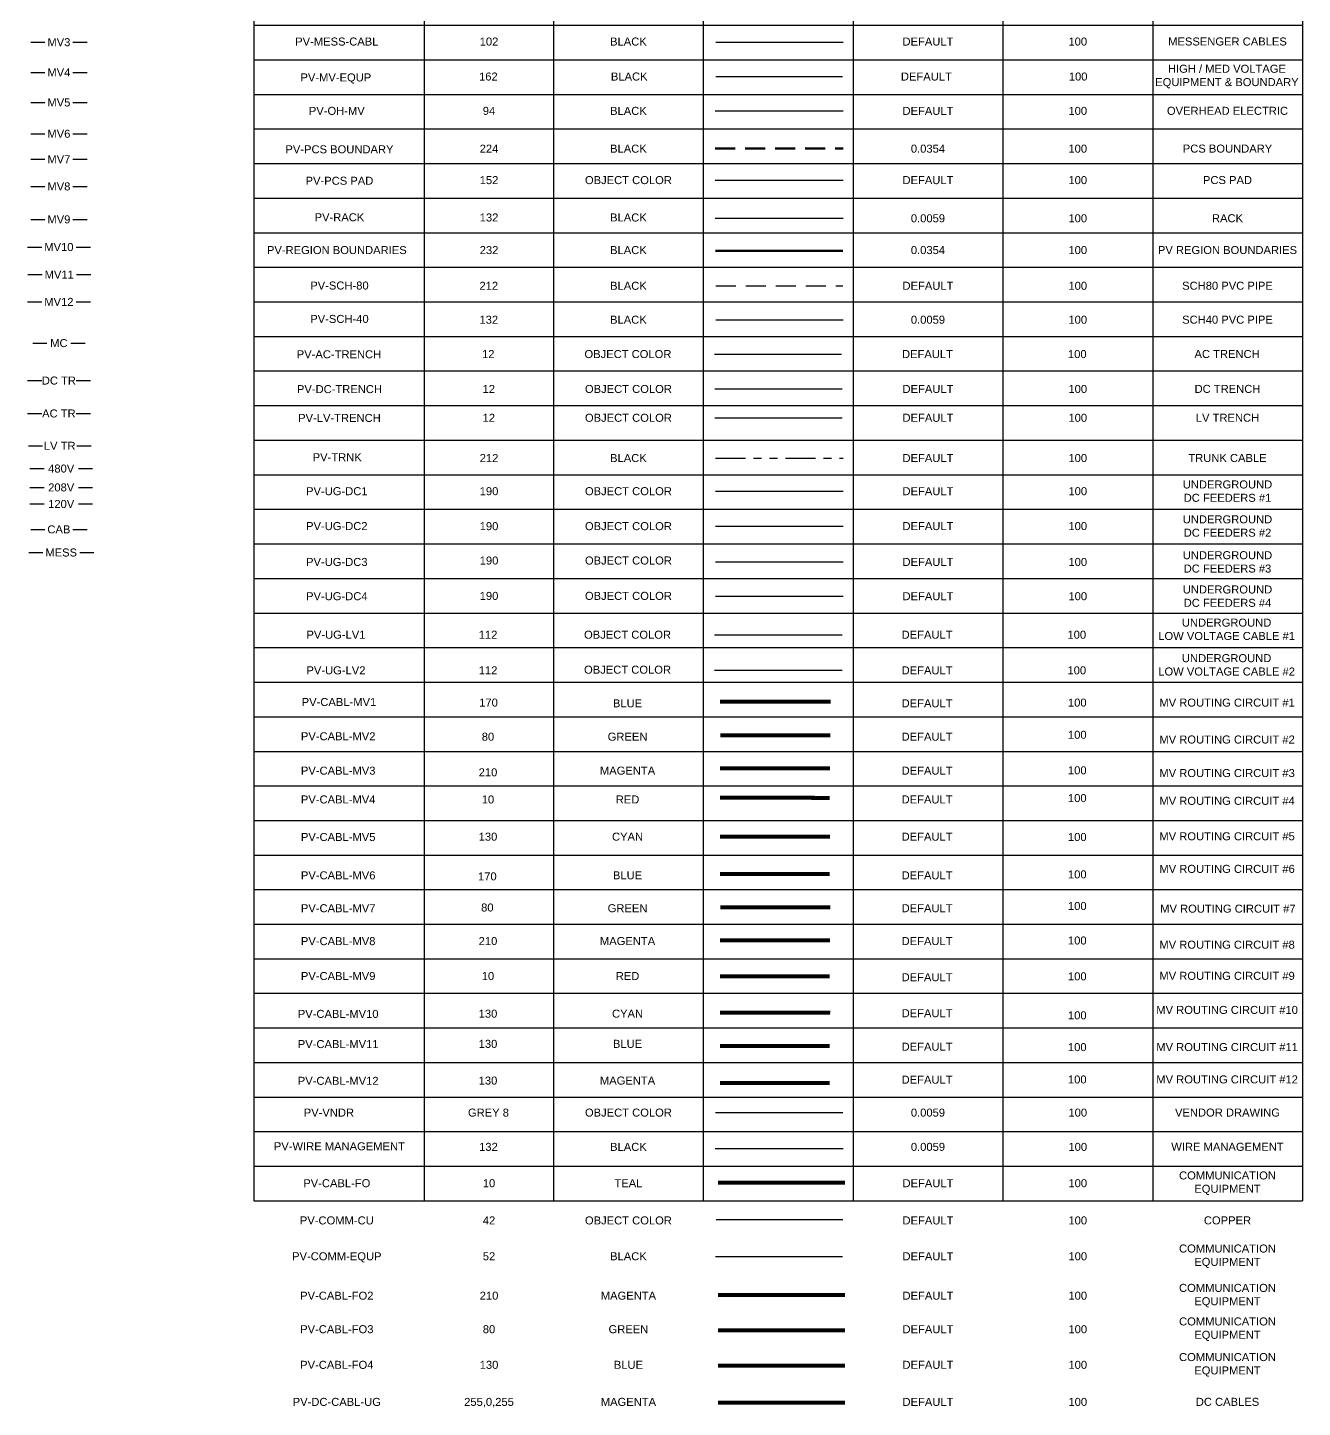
# Model space of a CAD drawing. Header units: inches. Extents: x -20.8 to 3.1, y -34.6 to 0.1.
# Drawn here: x -20.72 to -4.79, y -34.59 to -17.35 of the extents above; entities that cross this region are included whole.
import ezdxf
from ezdxf.enums import TextEntityAlignment as Align
from ezdxf.lldxf.tags import DXFTag

# ---------------------------------------------------------------- set-up
doc = ezdxf.new("R2010")
doc.units = ezdxf.units.IN
doc.header["$MEASUREMENT"] = 0
for name, pattern in [('DASHED2', [0.375, 0.25, -0.125]), ('HIDDEN', [0.375, 0.25, -0.125]), ('PHANTOM2', [1.25, 0.625, -0.125, 0.125, -0.125, 0.125, -0.125]), ('PHANTOM4', [0.6875, 0.3125, 0.0625, -0.0625, 0.0625, -0.0625, 0.0625, -0.0625])]:
    doc.linetypes.add(name, pattern=pattern)
for name, color, linetype in [('PV-AC-TRENCH', 12, 'ACTR'), ('PV-CABL-FO', 130, 'FIBER'), ('PV-CABL-FO2', 210, 'FO ROUTING #2'), ('PV-CABL-FO3', 80, 'FO ROUTING #3'), ('PV-CABL-FO4', 170, 'FO ROUTING #4'), ('PV-CABL-MV1', 170, 'MV ROUTING #1'), ('PV-CABL-MV10', 130, 'MV ROUTING #10'), ('PV-CABL-MV11', 170, 'MV ROUTING #11'), ('PV-CABL-MV12', 210, 'MV ROUTING #12'), ('PV-CABL-MV2', 80, 'MV ROUTING #2'), ('PV-CABL-MV3', 210, 'MV ROUTING #3'), ('PV-CABL-MV4', 10, 'MV ROUTING #4'), ('PV-CABL-MV5', 130, 'MV ROUTING #5'), ('PV-CABL-MV6', 170, 'MV ROUTING #6'), ('PV-CABL-MV7', 80, 'MV ROUTING #7'), ('PV-CABL-MV8', 210, 'MV ROUTING #8'), ('PV-CABL-MV9', 10, 'MV ROUTING #9'), ('PV-COMM-CU', 42, 'DASHED2'), ('PV-COMM-EQUIP', 52, 'COMMUNICATION'), ('PV-DC-TRENCH', 12, 'DCTR'), ('PV-LV-TRENCH', 12, 'LVTR'), ('PV-MESS-CABL', 102, 'MESSENGER'), ('PV-MV-EQUIP', 162, 'Continuous'), ('PV-OH-MV', 94, 'OVERHEAD'), ('PV-PCS-PAD', 152, 'Continuous'), ('PV-RACK', 132, 'Continuous'), ('PV-SCH-40', 132, 'Continuous'), ('PV-SCH80', 212, 'HIDDEN'), ('PV-TRNK', 212, 'PHANTOM4'), ('PV-UG-DC1', 190, 'UGDC1'), ('PV-UG-DC2', 190, 'UGDC2'), ('PV-UG-DC3', 190, 'UGDC3'), ('PV-UG-DC4', 190, 'UGDC4'), ('PV-UG-LV1', 122, 'UGLV1'), ('PV-UG-LV2', 122, 'UGLV2'), ('PV-VNDR', 8, 'Continuous'), ('PV-WIRE MANAGEMENT', 132, 'Continuous')]:
    doc.layers.add(name, color=color, linetype=linetype)
doc.layers.add('PV-DC-CABL-UG', color=6, linetype='DC_CABLE', true_color=0xff00ff)
doc.layers.add('PV-PCS BOUNDARY', color=224, linetype='DASHED2', lineweight=90)
doc.layers.add('PV-REGION BOUNDARIES', color=232, linetype='Continuous', lineweight=90)
doc.styles.add('NEI-A', font='arial.ttf')
doc.styles.get("Standard").update_dxf_attribs({"font": 'arial.ttf'})
tags = doc.linetypes.add('ACTR', pattern='A,0.176989,-0.00441,["AC TR",NEI-A,S=0.1,R=0,X=0,Y=-0.05],-0.425798,0.176989', length=0.784186).pattern_tags.tags
tags[6] = DXFTag(74, 10)
tags = doc.linetypes.add('COMMS', pattern='A,0,-2.4e-05,0.176985,-0.034911,["COMMS",NEI-A,S=0.1,R=0.359014,X=0,Y=-0.049632],-0.572284,0.176985,-4e-06', length=0.961193).pattern_tags.tags
tags[10] = DXFTag(74, 10)
doc.linetypes.add('COMMUNICATION', pattern='A,0.45,-0.25,["COM",Standard,S=0.1,R=0,X=-0.15,Y=-0.05],-0.3', length=1)
doc.linetypes.add('DC_CABLE', pattern='A,1,-0.2,["DC",Standard,S=0.1,R=0,X=-0.1,Y=-0.05],-0.2', length=1.4)
tags = doc.linetypes.add('DCTR', pattern='A,0.176989,-0.000454,["DC TR",NEI-A,S=0.1,R=0,X=0,Y=-0.05],-0.429755,0.176989', length=0.784187).pattern_tags.tags
tags[6] = DXFTag(74, 10)
tags = doc.linetypes.add('FIBER', pattern='A,0.376989,-0.053001,["FO",NEI-A,S=0.1,R=0,X=0,Y=-0.05],-0.246999,0.376989', length=1.053978).pattern_tags.tags
tags[6] = DXFTag(74, 10)
tags = doc.linetypes.add('FO ROUTING #2', pattern='A,1,-0.25,0,0.1,-0.25,["FO2",NEI-A,S=0.5,R=0,X=0,Y=-0.2],-1.5', length=3.1).pattern_tags.tags
tags[12] = DXFTag(74, 10)
tags = doc.linetypes.add('FO ROUTING #3', pattern='A,1,-0.25,0,0.1,-0.25,["FO3",NEI-A,S=0.5,R=0,X=0,Y=-0.2],-1.5', length=3.1).pattern_tags.tags
tags[12] = DXFTag(74, 10)
tags = doc.linetypes.add('FO ROUTING #4', pattern='A,1,-0.25,0,0.1,-0.25,["FO4",NEI-A,S=0.5,R=0,X=0,Y=-0.2],-1.5', length=3.1).pattern_tags.tags
tags[12] = DXFTag(74, 10)
tags = doc.linetypes.add('G1', pattern='A,0.176989,-0.056821,["G1",NEI-A,S=0.1,R=0,X=0,Y=-0.05],-0.243179,0.176989', length=0.653978).pattern_tags.tags
tags[6] = DXFTag(74, 10)
tags = doc.linetypes.add('LVTR', pattern='A,0.176989,-0.015904,["LV TR",NEI-A,S=0.1,R=0,X=0,Y=-0.05],-0.414304,0.176989', length=0.784186).pattern_tags.tags
tags[6] = DXFTag(74, 10)
tags = doc.linetypes.add('MESSENGER', pattern='A,0.176989,-0.031547,["MESS",NEI-A,S=0.1,R=0,X=0,Y=-0.05],-0.429956,0.176989', length=0.815481).pattern_tags.tags
tags[6] = DXFTag(74, 10)
tags = doc.linetypes.add('MV ROUTING #1', pattern='A,1,-0.25,0,0.1,-0.25,["MV1",NEI-A,S=0.5,R=0,X=0,Y=-0.2],-1.5', length=3.1).pattern_tags.tags
tags[12] = DXFTag(74, 10)
tags = doc.linetypes.add('MV ROUTING #10', pattern='A,1,-0.25,0,0.1,-0.25,["MV10",NEI-A,S=0.5,R=0,X=0,Y=-0.2],-1.99', length=3.59).pattern_tags.tags
tags[12] = DXFTag(74, 10)
tags = doc.linetypes.add('MV ROUTING #11', pattern='A,1,-0.25,0,0.1,-0.25,["MV11",NEI-A,S=0.5,R=0,X=0,Y=-0.2],-1.99', length=3.59).pattern_tags.tags
tags[12] = DXFTag(74, 10)
tags = doc.linetypes.add('MV ROUTING #12', pattern='A,1,-0.25,0,0.1,-0.25,["MV12",NEI-A,S=0.5,R=0,X=0,Y=-0.2],-1.99', length=3.59).pattern_tags.tags
tags[12] = DXFTag(74, 10)
tags = doc.linetypes.add('MV ROUTING #2', pattern='A,1,-0.25,0,0.1,-0.25,["MV2",NEI-A,S=0.5,R=0,X=0,Y=-0.2],-1.5', length=3.1).pattern_tags.tags
tags[12] = DXFTag(74, 10)
tags = doc.linetypes.add('MV ROUTING #3', pattern='A,1,-0.25,0,0.1,-0.25,["MV3",NEI-A,S=0.5,R=0,X=0,Y=-0.2],-1.5', length=3.1).pattern_tags.tags
tags[12] = DXFTag(74, 10)
tags = doc.linetypes.add('MV ROUTING #4', pattern='A,1,-0.25,0,0.1,-0.25,["MV4",NEI-A,S=0.5,R=0,X=0,Y=-0.2],-1.5', length=3.1).pattern_tags.tags
tags[12] = DXFTag(74, 10)
tags = doc.linetypes.add('MV ROUTING #5', pattern='A,1,-0.25,0,0.1,-0.25,["MV5",NEI-A,S=0.5,R=0,X=0,Y=-0.2],-1.5', length=3.1).pattern_tags.tags
tags[12] = DXFTag(74, 10)
tags = doc.linetypes.add('MV ROUTING #6', pattern='A,1,-0.25,0,0.1,-0.25,["MV6",NEI-A,S=0.5,R=0,X=0,Y=-0.2],-1.5', length=3.1).pattern_tags.tags
tags[12] = DXFTag(74, 10)
tags = doc.linetypes.add('MV ROUTING #7', pattern='A,1,-0.25,0,0.1,-0.25,["MV7",NEI-A,S=0.5,R=0,X=0,Y=-0.2],-1.5', length=3.1).pattern_tags.tags
tags[12] = DXFTag(74, 10)
tags = doc.linetypes.add('MV ROUTING #8', pattern='A,1,-0.25,0,0.1,-0.25,["MV8",NEI-A,S=0.5,R=0,X=0,Y=-0.2],-1.5', length=3.1).pattern_tags.tags
tags[12] = DXFTag(74, 10)
tags = doc.linetypes.add('MV ROUTING #9', pattern='A,1,-0.25,0,0.1,-0.25,["MV9",NEI-A,S=0.5,R=0,X=0,Y=-0.2],-1.5', length=3.1).pattern_tags.tags
tags[12] = DXFTag(74, 10)
tags = doc.linetypes.add('OVERHEAD', pattern='A,0.226989,-0.048636,["OHE",NEI-A,S=0.1,R=0,X=0,Y=-0.05],-0.351364,0.226989', length=0.853978).pattern_tags.tags
tags[6] = DXFTag(74, 10)
tags = doc.linetypes.add('UGDC1', pattern='A,0.176989,-0.035266,["DC1",NEI-A,S=0.1,R=0,X=0,Y=-0.05],-0.314734,0.176989', length=0.703978).pattern_tags.tags
tags[6] = DXFTag(74, 10)
tags = doc.linetypes.add('UGDC2', pattern='A,0.176989,-0.035266,["DC2",NEI-A,S=0.1,R=0,X=0,Y=-0.05],-0.314734,0.176989', length=0.703978).pattern_tags.tags
tags[6] = DXFTag(74, 10)
tags = doc.linetypes.add('UGDC3', pattern='A,0.176989,-0.035266,["DC3",NEI-A,S=0.1,R=0,X=0,Y=-0.05],-0.314734,0.176989', length=0.703978).pattern_tags.tags
tags[6] = DXFTag(74, 10)
tags = doc.linetypes.add('UGDC4', pattern='A,0.176989,-0.035266,["DC4",NEI-A,S=0.1,R=0,X=0,Y=-0.05],-0.314734,0.176989', length=0.703978).pattern_tags.tags
tags[6] = DXFTag(74, 10)
tags = doc.linetypes.add('UGLV1', pattern='A,0.176989,-0.050716,["LV1",NEI-A,S=0.1,R=0,X=0,Y=-0.05],-0.299284,0.176989', length=0.703978).pattern_tags.tags
tags[6] = DXFTag(74, 10)
tags = doc.linetypes.add('UGLV2', pattern='A,0.176989,-0.050716,["LV2",NEI-A,S=0.1,R=0,X=0,Y=-0.05],-0.299284,0.176989', length=0.703978).pattern_tags.tags
tags[6] = DXFTag(74, 10)

# ---------------------------------------------------------------- blocks, each defined once
blk = doc.blocks.new('*T3')
at = {"color": 0, "linetype": 'ByBlock', "lineweight": -2, "transparency": 16777216}
for p, q in [((0, 0), (13.101, 0)), ((0, 0), (0, -26.739)), ((13.101, 0), (13.101, -26.739)), ((0, -0.525), (13.101, -0.525)), ((2.127, -0.525), (2.127, -26.739)), ((3.743, -0.525), (3.743, -26.739)), ((5.615, -0.525), (5.615, -26.739)), ((7.486, -0.525), (7.486, -26.739)), ((9.358, -0.525), (9.358, -26.739)), ((11.23, -0.525), (11.23, -26.739)), ((0, -1.256), (13.101, -1.256)), ((0, -1.688), (13.101, -1.688)), ((0, -2.12), (13.101, -2.12)), ((0, -2.552), (13.101, -2.552)), ((0, -2.984), (13.101, -2.984)), ((0, -3.416), (13.101, -3.416)), ((0, -3.848), (13.101, -3.848)), ((0, -4.28), (13.101, -4.28)), ((0, -4.712), (13.101, -4.712)), ((0, -5.144), (13.101, -5.144)), ((0, -5.575), (13.101, -5.575)), ((0, -6.007), (13.101, -6.007)), ((0, -6.439), (13.101, -6.439)), ((0, -6.871), (13.101, -6.871)), ((0, -7.303), (13.101, -7.303)), ((0, -7.735), (13.101, -7.735)), ((0, -8.167), (13.101, -8.167)), ((0, -8.599), (13.101, -8.599)), ((0, -9.031), (13.101, -9.031)), ((0, -9.463), (13.101, -9.463)), ((0, -9.895), (13.101, -9.895)), ((0, -10.327), (13.101, -10.327)), ((0, -10.758), (13.101, -10.758)), ((0, -11.19), (13.101, -11.19)), ((0, -11.622), (13.101, -11.622)), ((0, -12.054), (13.101, -12.054)), ((0, -12.486), (13.101, -12.486)), ((0, -12.918), (13.101, -12.918)), ((0, -13.35), (13.101, -13.35)), ((0, -13.782), (13.101, -13.782)), ((0, -14.214), (13.101, -14.214)), ((0, -14.646), (13.101, -14.646)), ((0, -15.078), (13.101, -15.078)), ((0, -15.51), (13.101, -15.51)), ((0, -15.941), (13.101, -15.941)), ((0, -16.373), (13.101, -16.373)), ((0, -16.805), (13.101, -16.805)), ((0, -17.237), (13.101, -17.237)), ((0, -17.669), (13.101, -17.669)), ((0, -18.101), (13.101, -18.101)), ((0, -18.533), (13.101, -18.533)), ((0, -18.965), (13.101, -18.965)), ((0, -19.397), (13.101, -19.397)), ((0, -19.829), (13.101, -19.829)), ((0, -20.261), (13.101, -20.261)), ((0, -20.693), (13.101, -20.693)), ((0, -21.125), (13.101, -21.125)), ((0, -21.556), (13.101, -21.556)), ((0, -21.988), (13.101, -21.988)), ((0, -22.42), (13.101, -22.42)), ((0, -22.852), (13.101, -22.852)), ((0, -23.284), (13.101, -23.284)), ((0, -23.716), (13.101, -23.716)), ((0, -24.148), (13.101, -24.148)), ((0, -24.58), (13.101, -24.58)), ((0, -25.012), (13.101, -25.012)), ((0, -25.444), (13.101, -25.444)), ((0, -25.876), (13.101, -25.876)), ((0, -26.308), (13.101, -26.308)), ((0, -26.739), (13.101, -26.739))]:
    blk.add_line(p, q, dxfattribs=at)
at = {"color": 0, "transparency": 16777216, "attachment_point": 5, "style": 'NEI-A'}
for s, insert, char_height, width in [('PV ELECTRICAL', (6.551, -0.263), 0.2, 12.98132), ('LAYER NAME', (1.063, -0.891), 0.15, 2.00687), ('LAYER COLOR', (2.935, -0.891), 0.15, 1.49637), ('PLOT COLOR', (4.679, -0.891), 0.15, 1.75162), ('LINE TYPE', (6.551, -0.891), 0.15, 1.75162), ('LINE WEIGHT (IN.)', (8.422, -0.891), 0.15, 1.75162), ('SCREENING', (10.294, -0.891), 0.15, 1.75162), ('NOTES', (12.166, -0.891), 0.15, 1.75162)]:
    blk.add_mtext(s, dxfattribs=dict(at, insert=insert, char_height=char_height, width=width))

msp = doc.modelspace()

# ---------------------------------------------------------------- linework, layer by layer
at = {"layer": 'Defpoints', "linetype": 'Continuous'}
for p, q in [((-20.685, -17.533), (-20.508, -17.533)), ((-20.158, -17.533), (-19.981, -17.533)), ((-20.685, -17.91), (-20.508, -17.91)), ((-20.158, -17.91), (-19.981, -17.91)), ((-20.685, -18.286), (-20.508, -18.286)), ((-20.158, -18.286), (-19.981, -18.286)), ((-20.685, -18.677), (-20.508, -18.677)), ((-20.158, -18.677), (-19.981, -18.677)), ((-20.685, -18.995), (-20.508, -18.995)), ((-20.158, -18.995), (-19.981, -18.995)), ((-20.685, -19.335), (-20.508, -19.335)), ((-20.158, -19.335), (-19.981, -19.335)), ((-20.685, -19.746), (-20.508, -19.746)), ((-20.158, -19.746), (-19.981, -19.746)), ((-20.724, -20.092), (-20.547, -20.092)), ((-20.117, -20.092), (-19.94, -20.092)), ((-20.72, -20.437), (-20.543, -20.437)), ((-20.112, -20.437), (-19.935, -20.437)), ((-20.724, -20.777), (-20.547, -20.777)), ((-20.117, -20.777), (-19.94, -20.777)), ((-20.66, -21.292), (-20.483, -21.292)), ((-20.183, -21.292), (-20.006, -21.292)), ((-20.695, -22.859), (-20.518, -22.859)), ((-20.088, -22.859), (-19.911, -22.859)), ((-20.695, -23.095), (-20.518, -23.095)), ((-20.088, -23.095), (-19.911, -23.095)), ((-20.695, -23.302), (-20.518, -23.302)), ((-20.088, -23.302), (-19.911, -23.302)), ((-20.685, -23.619), (-20.508, -23.619)), ((-20.158, -23.619), (-19.981, -23.619)), ((-20.71, -23.908), (-20.534, -23.908)), ((-20.072, -23.908), (-19.895, -23.908))]:
    msp.add_line(p, q, dxfattribs=at)
at = {"layer": 'Defpoints', "linetype": 'Continuous', "lineweight": -3}
for p, q in [((-20.724, -21.76), (-20.547, -21.76)), ((-20.117, -21.76), (-19.94, -21.76)), ((-20.724, -22.171), (-20.547, -22.171)), ((-20.117, -22.171), (-19.94, -22.171)), ((-20.714, -22.575), (-20.537, -22.575)), ((-20.107, -22.575), (-19.93, -22.575))]:
    msp.add_line(p, q, dxfattribs=at)
at = {"layer": 'PV-AC-TRENCH'}
msp.add_line((-12.141, -21.429), (-10.553, -21.429), dxfattribs=at)
at = {"layer": 'PV-CABL-FO', "const_width": 0.05}
msp.add_lwpolyline([(-12.098, -31.781), (-10.508, -31.781)], dxfattribs=at)
at = {"layer": 'PV-CABL-FO2', "ltscale": 0.2, "const_width": 0.05}
msp.add_lwpolyline([(-12.098, -33.182), (-10.508, -33.182)], dxfattribs=at)
at = {"layer": 'PV-CABL-FO3', "ltscale": 0.2, "const_width": 0.05}
msp.add_lwpolyline([(-12.098, -33.624), (-10.508, -33.624)], dxfattribs=at)
at = {"layer": 'PV-CABL-FO4', "ltscale": 0.2, "const_width": 0.05}
msp.add_lwpolyline([(-12.098, -34.065), (-10.508, -34.065)], dxfattribs=at)
at = {"layer": 'PV-CABL-MV1', "ltscale": 0.2, "const_width": 0.05, "flags": 128}
msp.add_lwpolyline([(-12.073, -25.772), (-10.69, -25.772)], dxfattribs=at)
at = {"layer": 'PV-CABL-MV10', "ltscale": 0.2, "const_width": 0.05, "flags": 128}
msp.add_lwpolyline([(-12.073, -29.656), (-10.695, -29.657)], dxfattribs=at)
at = {"layer": 'PV-CABL-MV11', "ltscale": 0.2, "const_width": 0.05, "flags": 128}
msp.add_lwpolyline([(-12.073, -30.074), (-10.7, -30.074)], dxfattribs=at)
at = {"layer": 'PV-CABL-MV12', "ltscale": 0.2, "const_width": 0.05, "flags": 128}
msp.add_lwpolyline([(-12.073, -30.535), (-10.7, -30.536)], dxfattribs=at)
at = {"layer": 'PV-CABL-MV2', "ltscale": 0.2, "const_width": 0.05, "flags": 128}
msp.add_lwpolyline([(-12.066, -26.194), (-10.693, -26.194)], dxfattribs=at)
at = {"layer": 'PV-CABL-MV3', "ltscale": 0.2, "const_width": 0.05, "flags": 128}
msp.add_lwpolyline([(-12.07, -26.606), (-10.697, -26.606)], dxfattribs=at)
at = {"layer": 'PV-CABL-MV4', "ltscale": 0.2, "const_width": 0.05, "flags": 128}
msp.add_lwpolyline([(-12.073, -26.972), (-10.7, -26.973)], dxfattribs=at)
at = {"layer": 'PV-CABL-MV5', "ltscale": 0.2, "const_width": 0.05, "flags": 128}
msp.add_lwpolyline([(-12.07, -27.46), (-10.697, -27.46)], dxfattribs=at)
at = {"layer": 'PV-CABL-MV6', "ltscale": 0.2, "const_width": 0.05, "flags": 128}
msp.add_lwpolyline([(-12.073, -27.925), (-10.7, -27.925)], dxfattribs=at)
at = {"layer": 'PV-CABL-MV7', "ltscale": 0.2, "const_width": 0.05, "flags": 128}
msp.add_lwpolyline([(-12.066, -28.342), (-10.693, -28.342)], dxfattribs=at)
at = {"layer": 'PV-CABL-MV8', "ltscale": 0.2, "const_width": 0.05, "flags": 128}
msp.add_lwpolyline([(-12.07, -28.752), (-10.697, -28.752)], dxfattribs=at)
at = {"layer": 'PV-CABL-MV9', "ltscale": 0.2, "const_width": 0.05, "flags": 128}
msp.add_lwpolyline([(-12.073, -29.203), (-10.7, -29.203)], dxfattribs=at)
at = {"layer": 'PV-COMM-CU', "linetype": 'Continuous'}
msp.add_line((-12.121, -32.242), (-10.538, -32.242), dxfattribs=at)
at = {"layer": 'PV-COMM-EQUIP', "linetype": 'COMMS'}
msp.add_lwpolyline([(-12.129, -32.703), (-10.541, -32.702)], dxfattribs=at)
at = {"layer": 'PV-DC-CABL-UG', "const_width": 0.05}
msp.add_lwpolyline([(-12.098, -34.529), (-10.508, -34.529)], dxfattribs=at)
at = {"layer": 'PV-DC-TRENCH'}
msp.add_line((-12.135, -21.865), (-10.547, -21.865), dxfattribs=at)
at = {"layer": 'PV-LV-TRENCH'}
msp.add_line((-12.135, -22.225), (-10.547, -22.225), dxfattribs=at)
at = {"layer": 'PV-MESS-CABL'}
msp.add_lwpolyline([(-10.534, -17.538), (-12.125, -17.538)], dxfattribs=at)
at = {"layer": 'PV-MV-EQUIP'}
msp.add_line((-12.125, -17.962), (-10.541, -17.962), dxfattribs=at)
at = {"layer": 'PV-OH-MV'}
msp.add_lwpolyline([(-12.131, -18.391), (-10.534, -18.391)], dxfattribs=at)
at = {"layer": 'PV-PCS BOUNDARY'}
msp.add_lwpolyline([(-12.131, -18.863), (-10.534, -18.863)], dxfattribs=at)
at = {"layer": 'PV-PCS-PAD'}
msp.add_lwpolyline([(-12.131, -19.256), (-10.534, -19.256)], dxfattribs=at)
at = {"layer": 'PV-RACK'}
msp.add_lwpolyline([(-12.131, -19.733), (-10.534, -19.733)], dxfattribs=at)
at = {"layer": 'PV-REGION BOUNDARIES'}
msp.add_lwpolyline([(-12.129, -20.14), (-10.535, -20.14)], dxfattribs=at)
at = {"layer": 'PV-SCH-40'}
msp.add_line((-12.125, -21), (-10.532, -21), dxfattribs=at)
at = {"layer": 'PV-SCH80'}
msp.add_line((-12.125, -20.576), (-10.537, -20.576), dxfattribs=at)
at = {"layer": 'PV-TRNK'}
msp.add_lwpolyline([(-12.129, -22.728), (-10.532, -22.728)], dxfattribs=at)
at = {"layer": 'PV-UG-DC1'}
msp.add_lwpolyline([(-12.129, -23.142), (-10.532, -23.142)], dxfattribs=at)
at = {"layer": 'PV-UG-DC2'}
msp.add_lwpolyline([(-12.129, -23.578), (-10.532, -23.578)], dxfattribs=at)
at = {"layer": 'PV-UG-DC3'}
msp.add_lwpolyline([(-12.129, -24.026), (-10.532, -24.026)], dxfattribs=at)
msp.add_lwpolyline([(-12.129, -24.026), (-10.532, -24.026)], dxfattribs=at)
at = {"layer": 'PV-UG-DC4'}
msp.add_lwpolyline([(-12.129, -24.454), (-10.532, -24.454)], dxfattribs=at)
at = {"layer": 'PV-UG-LV1'}
msp.add_lwpolyline([(-12.14, -24.935), (-10.543, -24.935)], dxfattribs=at)
at = {"layer": 'PV-UG-LV2'}
msp.add_lwpolyline([(-12.14, -25.38), (-10.543, -25.38)], dxfattribs=at)
at = {"layer": 'PV-VNDR'}
msp.add_line((-12.129, -30.905), (-10.538, -30.905), dxfattribs=at)
at = {"layer": 'PV-WIRE MANAGEMENT'}
msp.add_line((-12.134, -31.355), (-10.532, -31.355), dxfattribs=at)

# ---------------------------------------------------------------- block references
msp.add_blockref('*T3', (-17.895, -5.267))

# ---------------------------------------------------------------- texts
at = {"layer": 'Defpoints', "linetype": 'G1', "style": 'NEI-A'}
for s, p in [('MV3', (-20.333, -17.533)), ('MV4', (-20.333, -17.91)), ('MV5', (-20.333, -18.286)), ('MV6', (-20.333, -18.677)), ('MV7', (-20.333, -18.995)), ('MV8', (-20.333, -19.335)), ('MV9', (-20.333, -19.746)), ('MV10', (-20.333, -20.092)), ('MV11', (-20.329, -20.437)), ('MV12', (-20.333, -20.777)), ('MC', (-20.333, -21.292)), ('DC TR', (-20.333, -21.76)), ('AC TR', (-20.333, -22.171)), ('LV TR', (-20.323, -22.575)), ('480V', (-20.304, -22.859)), ('208V', (-20.304, -23.095)), ('120V', (-20.304, -23.302)), ('CAB', (-20.333, -23.619)), ('MESS', (-20.304, -23.908))]:
    msp.add_text(s, height=0.1, dxfattribs=at).set_placement(p, align=Align.MIDDLE_CENTER)
at = {"layer": 'PV-AC-TRENCH', "style": 'NEI-A'}
for s, p in [('PV-AC-TRENCH', (-16.833, -21.432)), ('12', (-14.967, -21.429)), ('OBJECT COLOR', (-13.222, -21.429)), ('DEFAULT', (-9.479, -21.429)), ('100', (-7.607, -21.429))]:
    msp.add_text(s, height=0.1, dxfattribs=at).set_placement(p, align=Align.MIDDLE_CENTER)
at = {"layer": 'PV-AC-TRENCH', "insert": (-5.735, -21.429), "char_height": 0.1, "attachment_point": 5, "style": 'NEI-A'}
msp.add_mtext('AC TRENCH', dxfattribs=at)
at = {"layer": 'PV-CABL-FO', "ltscale": 0.2, "style": 'NEI-A'}
for s, p in [('PV-CABL-FO', (-16.86, -31.787)), ('10', (-14.958, -31.787)), ('TEAL', (-13.216, -31.787)), ('DEFAULT', (-9.473, -31.787)), ('100', (-7.601, -31.787))]:
    msp.add_text(s, height=0.1, dxfattribs=at).set_placement(p, align=Align.MIDDLE_CENTER)
at = {"layer": 'PV-CABL-FO', "ltscale": 0.2, "insert": (-5.73, -31.787), "char_height": 0.1, "attachment_point": 5, "style": 'NEI-A'}
msp.add_mtext('COMMUNICATION \\PEQUIPMENT', dxfattribs=at)
at = {"layer": 'PV-CABL-FO2', "ltscale": 0.2, "style": 'NEI-A'}
for s, p in [('PV-CABL-FO2', (-16.86, -33.192)), ('210', (-14.958, -33.192)), ('MAGENTA', (-13.216, -33.192)), ('DEFAULT', (-9.473, -33.192)), ('100', (-7.601, -33.192))]:
    msp.add_text(s, height=0.1, dxfattribs=at).set_placement(p, align=Align.MIDDLE_CENTER)
at = {"layer": 'PV-CABL-FO2', "ltscale": 0.2, "insert": (-5.73, -33.192), "char_height": 0.1, "attachment_point": 5, "style": 'NEI-A'}
msp.add_mtext('COMMUNICATION \\PEQUIPMENT', dxfattribs=at)
at = {"layer": 'PV-CABL-FO3', "ltscale": 0.2, "style": 'NEI-A'}
for s, p in [('PV-CABL-FO3', (-16.86, -33.611)), ('80', (-14.958, -33.611)), ('GREEN', (-13.216, -33.611)), ('DEFAULT', (-9.473, -33.611)), ('100', (-7.601, -33.611))]:
    msp.add_text(s, height=0.1, dxfattribs=at).set_placement(p, align=Align.MIDDLE_CENTER)
at = {"layer": 'PV-CABL-FO3', "ltscale": 0.2, "insert": (-5.73, -33.611), "char_height": 0.1, "attachment_point": 5, "style": 'NEI-A'}
msp.add_mtext('COMMUNICATION \\PEQUIPMENT', dxfattribs=at)
at = {"layer": 'PV-CABL-FO4', "ltscale": 0.2, "style": 'NEI-A'}
for s, p in [('PV-CABL-FO4', (-16.86, -34.056)), ('130', (-14.958, -34.056)), ('BLUE', (-13.216, -34.056)), ('DEFAULT', (-9.473, -34.056)), ('100', (-7.601, -34.056))]:
    msp.add_text(s, height=0.1, dxfattribs=at).set_placement(p, align=Align.MIDDLE_CENTER)
at = {"layer": 'PV-CABL-FO4', "ltscale": 0.2, "insert": (-5.73, -34.056), "char_height": 0.1, "attachment_point": 5, "style": 'NEI-A'}
msp.add_mtext('COMMUNICATION \\PEQUIPMENT', dxfattribs=at)
at = {"layer": 'PV-CABL-MV1', "style": 'NEI-A'}
for s, p in [('PV-CABL-MV1', (-16.833, -25.776)), ('170', (-14.964, -25.783))]:
    msp.add_text(s, height=0.1, dxfattribs=at).set_placement(p, align=Align.MIDDLE_CENTER)
at = {"layer": 'PV-CABL-MV1', "linetype": 'FIBER', "style": 'NEI-A'}
for s, p in [('BLUE', (-13.227, -25.792)), ('DEFAULT', (-9.484, -25.792)), ('100', (-7.607, -25.783))]:
    msp.add_text(s, height=0.1, dxfattribs=at).set_placement(p, align=Align.MIDDLE_CENTER)
at = {"layer": 'PV-CABL-MV1', "linetype": 'FIBER', "insert": (-5.735, -25.784), "char_height": 0.1, "attachment_point": 5, "style": 'NEI-A'}
msp.add_mtext('MV ROUTING CIRCUIT #1', dxfattribs=at)
at = {"layer": 'PV-CABL-MV10', "style": 'NEI-A'}
for s, p in [('PV-CABL-MV10', (-16.843, -29.672)), ('130', (-14.971, -29.669))]:
    msp.add_text(s, height=0.1, dxfattribs=at).set_placement(p, align=Align.MIDDLE_CENTER)
at = {"layer": 'PV-CABL-MV10', "linetype": 'FIBER', "style": 'NEI-A'}
for s, p in [('CYAN', (-13.227, -29.669)), ('DEFAULT', (-9.484, -29.663)), ('100', (-7.607, -29.69))]:
    msp.add_text(s, height=0.1, dxfattribs=at).set_placement(p, align=Align.MIDDLE_CENTER)
at = {"layer": 'PV-CABL-MV10', "linetype": 'FIBER', "insert": (-5.735, -29.623), "char_height": 0.1, "width": 1.77316, "attachment_point": 5, "style": 'NEI-A'}
msp.add_mtext('MV ROUTING CIRCUIT #10', dxfattribs=at)
at = {"layer": 'PV-CABL-MV11', "style": 'NEI-A'}
for s, p in [('PV-CABL-MV11', (-16.843, -30.049)), ('130', (-14.971, -30.046))]:
    msp.add_text(s, height=0.1, dxfattribs=at).set_placement(p, align=Align.MIDDLE_CENTER)
at = {"layer": 'PV-CABL-MV11', "linetype": 'FIBER', "style": 'NEI-A'}
for s, p in [('BLUE', (-13.227, -30.046)), ('DEFAULT', (-9.484, -30.082)), ('100', (-7.607, -30.087))]:
    msp.add_text(s, height=0.1, dxfattribs=at).set_placement(p, align=Align.MIDDLE_CENTER)
at = {"layer": 'PV-CABL-MV11', "linetype": 'FIBER', "insert": (-5.735, -30.087), "char_height": 0.1, "width": 1.77316, "attachment_point": 5, "style": 'NEI-A'}
msp.add_mtext('MV ROUTING CIRCUIT #11', dxfattribs=at)
at = {"layer": 'PV-CABL-MV12', "style": 'NEI-A'}
for s, p in [('PV-CABL-MV12', (-16.843, -30.508)), ('130', (-14.971, -30.505))]:
    msp.add_text(s, height=0.1, dxfattribs=at).set_placement(p, align=Align.MIDDLE_CENTER)
at = {"layer": 'PV-CABL-MV12', "linetype": 'FIBER', "style": 'NEI-A'}
for s, p in [('MAGENTA', (-13.227, -30.505)), ('DEFAULT', (-9.484, -30.494)), ('100', (-7.607, -30.491))]:
    msp.add_text(s, height=0.1, dxfattribs=at).set_placement(p, align=Align.MIDDLE_CENTER)
at = {"layer": 'PV-CABL-MV12', "linetype": 'FIBER', "insert": (-5.735, -30.491), "char_height": 0.1, "width": 1.77316, "attachment_point": 5, "style": 'NEI-A'}
msp.add_mtext('MV ROUTING CIRCUIT #12', dxfattribs=at)
at = {"layer": 'PV-CABL-MV2', "style": 'NEI-A'}
for s, p in [('PV-CABL-MV2', (-16.843, -26.204)), ('80', (-14.971, -26.209))]:
    msp.add_text(s, height=0.1, dxfattribs=at).set_placement(p, align=Align.MIDDLE_CENTER)
at = {"layer": 'PV-CABL-MV2', "linetype": 'FIBER', "style": 'NEI-A'}
for s, p in [('GREEN', (-13.227, -26.209)), ('DEFAULT', (-9.484, -26.209)), ('100', (-7.607, -26.185))]:
    msp.add_text(s, height=0.1, dxfattribs=at).set_placement(p, align=Align.MIDDLE_CENTER)
at = {"layer": 'PV-CABL-MV2', "linetype": 'FIBER', "insert": (-5.735, -26.245), "char_height": 0.1, "attachment_point": 5, "style": 'NEI-A'}
msp.add_mtext('MV ROUTING CIRCUIT #2', dxfattribs=at)
at = {"layer": 'PV-CABL-MV3', "style": 'NEI-A'}
for s, p in [('PV-CABL-MV3', (-16.843, -26.633)), ('210', (-14.971, -26.654))]:
    msp.add_text(s, height=0.1, dxfattribs=at).set_placement(p, align=Align.MIDDLE_CENTER)
at = {"layer": 'PV-CABL-MV3', "linetype": 'FIBER', "style": 'NEI-A'}
for s, p in [('MAGENTA', (-13.227, -26.633)), ('DEFAULT', (-9.484, -26.633)), ('100', (-7.607, -26.629))]:
    msp.add_text(s, height=0.1, dxfattribs=at).set_placement(p, align=Align.MIDDLE_CENTER)
at = {"layer": 'PV-CABL-MV3', "linetype": 'FIBER', "insert": (-5.735, -26.664), "char_height": 0.1, "attachment_point": 5, "style": 'NEI-A'}
msp.add_mtext('MV ROUTING CIRCUIT #3', dxfattribs=at)
at = {"layer": 'PV-CABL-MV4', "style": 'NEI-A'}
for s, p in [('PV-CABL-MV4', (-16.843, -26.993)), ('10', (-14.971, -26.993))]:
    msp.add_text(s, height=0.1, dxfattribs=at).set_placement(p, align=Align.MIDDLE_CENTER)
at = {"layer": 'PV-CABL-MV4', "linetype": 'FIBER', "style": 'NEI-A'}
for s, p in [('RED', (-13.227, -26.993)), ('DEFAULT', (-9.484, -26.993)), ('100', (-7.607, -26.976))]:
    msp.add_text(s, height=0.1, dxfattribs=at).set_placement(p, align=Align.MIDDLE_CENTER)
at = {"layer": 'PV-CABL-MV4', "linetype": 'FIBER', "insert": (-5.735, -27.011), "char_height": 0.1, "attachment_point": 5, "style": 'NEI-A'}
msp.add_mtext('MV ROUTING CIRCUIT #4', dxfattribs=at)
at = {"layer": 'PV-CABL-MV5', "style": 'NEI-A'}
for s, p in [('130', (-14.971, -27.458)), ('PV-CABL-MV5', (-16.843, -27.462))]:
    msp.add_text(s, height=0.1, dxfattribs=at).set_placement(p, align=Align.MIDDLE_CENTER)
at = {"layer": 'PV-CABL-MV5', "linetype": 'FIBER', "style": 'NEI-A'}
for s, p in [('CYAN', (-13.227, -27.458)), ('DEFAULT', (-9.484, -27.458)), ('100', (-7.607, -27.462))]:
    msp.add_text(s, height=0.1, dxfattribs=at).set_placement(p, align=Align.MIDDLE_CENTER)
at = {"layer": 'PV-CABL-MV5', "linetype": 'FIBER', "insert": (-5.735, -27.454), "char_height": 0.1, "width": 1.77316, "attachment_point": 5, "style": 'NEI-A'}
msp.add_mtext('MV ROUTING CIRCUIT #5', dxfattribs=at)
at = {"layer": 'PV-CABL-MV6', "style": 'NEI-A'}
for s, p in [('PV-CABL-MV6', (-16.843, -27.941)), ('170', (-14.979, -27.954))]:
    msp.add_text(s, height=0.1, dxfattribs=at).set_placement(p, align=Align.MIDDLE_CENTER)
at = {"layer": 'PV-CABL-MV6', "linetype": 'FIBER', "style": 'NEI-A'}
for s, p in [('BLUE', (-13.227, -27.941)), ('DEFAULT', (-9.484, -27.941)), ('100', (-7.607, -27.929))]:
    msp.add_text(s, height=0.1, dxfattribs=at).set_placement(p, align=Align.MIDDLE_CENTER)
at = {"layer": 'PV-CABL-MV6', "linetype": 'FIBER', "insert": (-5.735, -27.861), "char_height": 0.1, "attachment_point": 5, "style": 'NEI-A'}
msp.add_mtext('MV ROUTING CIRCUIT #6', dxfattribs=at)
at = {"layer": 'PV-CABL-MV7', "style": 'NEI-A'}
for s, p in [('PV-CABL-MV7', (-16.843, -28.352)), ('80', (-14.979, -28.343))]:
    msp.add_text(s, height=0.1, dxfattribs=at).set_placement(p, align=Align.MIDDLE_CENTER)
at = {"layer": 'PV-CABL-MV7', "linetype": 'FIBER', "style": 'NEI-A'}
for s, p in [('GREEN', (-13.227, -28.352)), ('DEFAULT', (-9.484, -28.352)), ('100', (-7.607, -28.324))]:
    msp.add_text(s, height=0.1, dxfattribs=at).set_placement(p, align=Align.MIDDLE_CENTER)
at = {"layer": 'PV-CABL-MV7', "linetype": 'FIBER', "insert": (-5.725, -28.358), "char_height": 0.1, "attachment_point": 5, "style": 'NEI-A'}
msp.add_mtext('MV ROUTING CIRCUIT #7', dxfattribs=at)
at = {"layer": 'PV-CABL-MV8', "style": 'NEI-A'}
for s, p in [('PV-CABL-MV8', (-16.843, -28.763)), ('210', (-14.971, -28.762))]:
    msp.add_text(s, height=0.1, dxfattribs=at).set_placement(p, align=Align.MIDDLE_CENTER)
at = {"layer": 'PV-CABL-MV8', "linetype": 'FIBER', "style": 'NEI-A'}
for s, p in [('MAGENTA', (-13.227, -28.762)), ('DEFAULT', (-9.484, -28.762)), ('100', (-7.607, -28.755))]:
    msp.add_text(s, height=0.1, dxfattribs=at).set_placement(p, align=Align.MIDDLE_CENTER)
at = {"layer": 'PV-CABL-MV8', "linetype": 'FIBER', "insert": (-5.735, -28.808), "char_height": 0.1, "attachment_point": 5, "style": 'NEI-A'}
msp.add_mtext('MV ROUTING CIRCUIT #8', dxfattribs=at)
at = {"layer": 'PV-CABL-MV9', "style": 'NEI-A'}
for s, p in [('PV-CABL-MV9', (-16.843, -29.199)), ('10', (-14.971, -29.199))]:
    msp.add_text(s, height=0.1, dxfattribs=at).set_placement(p, align=Align.MIDDLE_CENTER)
at = {"layer": 'PV-CABL-MV9', "linetype": 'FIBER', "style": 'NEI-A'}
for s, p in [('RED', (-13.227, -29.199)), ('DEFAULT', (-9.484, -29.214)), ('100', (-7.607, -29.203))]:
    msp.add_text(s, height=0.1, dxfattribs=at).set_placement(p, align=Align.MIDDLE_CENTER)
at = {"layer": 'PV-CABL-MV9', "linetype": 'FIBER', "insert": (-5.735, -29.197), "char_height": 0.1, "attachment_point": 5, "style": 'NEI-A'}
msp.add_mtext('MV ROUTING CIRCUIT #9', dxfattribs=at)
at = {"layer": 'PV-COMM-CU', "style": 'NEI-A'}
for s, p in [('PV-COMM-CU', (-16.86, -32.252)), ('42', (-14.958, -32.252)), ('OBJECT COLOR', (-13.216, -32.252)), ('DEFAULT', (-9.473, -32.252)), ('100', (-7.601, -32.252))]:
    msp.add_text(s, height=0.1, dxfattribs=at).set_placement(p, align=Align.MIDDLE_CENTER)
at = {"layer": 'PV-COMM-CU', "insert": (-5.73, -32.252), "char_height": 0.1, "attachment_point": 5, "style": 'NEI-A'}
msp.add_mtext('COPPER', dxfattribs=at)
at = {"layer": 'PV-COMM-EQUIP', "style": 'NEI-A'}
for s, p in [('PV-COMM-EQUP', (-16.86, -32.7)), ('52', (-14.958, -32.7)), ('BLACK', (-13.216, -32.7)), ('DEFAULT', (-9.473, -32.7)), ('100', (-7.601, -32.7))]:
    msp.add_text(s, height=0.1, dxfattribs=at).set_placement(p, align=Align.MIDDLE_CENTER)
at = {"layer": 'PV-COMM-EQUIP', "insert": (-5.73, -32.7), "char_height": 0.1, "attachment_point": 5, "style": 'NEI-A'}
msp.add_mtext('COMMUNICATION \\PEQUIPMENT', dxfattribs=at)
at = {"layer": 'PV-DC-CABL-UG', "style": 'NEI-A'}
for s, p in [('PV-DC-CABL-UG', (-16.86, -34.519)), ('255,0,255', (-14.958, -34.519)), ('MAGENTA', (-13.216, -34.519)), ('DEFAULT', (-9.473, -34.519)), ('100', (-7.601, -34.519))]:
    msp.add_text(s, height=0.1, dxfattribs=at).set_placement(p, align=Align.MIDDLE_CENTER)
at = {"layer": 'PV-DC-CABL-UG', "insert": (-5.73, -34.519), "char_height": 0.1, "attachment_point": 5, "style": 'NEI-A'}
msp.add_mtext('DC CABLES', dxfattribs=at)
at = {"layer": 'PV-DC-TRENCH', "style": 'NEI-A'}
for s, p in [('PV-DC-TRENCH', (-16.827, -21.867)), ('12', (-14.961, -21.865)), ('OBJECT COLOR', (-13.216, -21.865)), ('DEFAULT', (-9.473, -21.865)), ('100', (-7.601, -21.865))]:
    msp.add_text(s, height=0.1, dxfattribs=at).set_placement(p, align=Align.MIDDLE_CENTER)
at = {"layer": 'PV-DC-TRENCH', "linetype": 'PHANTOM2', "insert": (-5.73, -21.865), "char_height": 0.1, "attachment_point": 5, "style": 'NEI-A'}
msp.add_mtext('DC TRENCH', dxfattribs=at)
at = {"layer": 'PV-LV-TRENCH', "style": 'NEI-A'}
for s, p in [('PV-LV-TRENCH', (-16.827, -22.227)), ('12', (-14.961, -22.225)), ('OBJECT COLOR', (-13.216, -22.225)), ('DEFAULT', (-9.473, -22.225)), ('100', (-7.601, -22.225))]:
    msp.add_text(s, height=0.1, dxfattribs=at).set_placement(p, align=Align.MIDDLE_CENTER)
at = {"layer": 'PV-LV-TRENCH', "linetype": 'PHANTOM2', "insert": (-5.73, -22.225), "char_height": 0.1, "attachment_point": 5, "style": 'NEI-A'}
msp.add_mtext('LV TRENCH', dxfattribs=at)
at = {"layer": 'PV-MESS-CABL', "style": 'NEI-A'}
for s, p in [('PV-MESS-CABL', (-16.86, -17.525)), ('102', (-14.958, -17.525)), ('BLACK', (-13.216, -17.525)), ('DEFAULT', (-9.473, -17.525)), ('100', (-7.601, -17.525))]:
    msp.add_text(s, height=0.1, dxfattribs=at).set_placement(p, align=Align.MIDDLE_CENTER)
at = {"layer": 'PV-MESS-CABL', "insert": (-5.73, -17.525), "char_height": 0.1, "attachment_point": 5, "style": 'NEI-A'}
msp.add_mtext('MESSENGER CABLES', dxfattribs=at)
at = {"layer": 'PV-MV-EQUIP', "style": 'NEI-A'}
for s, p in [('PV-MV-EQUP', (-16.872, -17.973)), ('162', (-14.966, -17.962)), ('BLACK', (-13.206, -17.962)), ('DEFAULT', (-9.493, -17.962)), ('100', (-7.596, -17.962))]:
    msp.add_text(s, height=0.1, dxfattribs=at).set_placement(p, align=Align.MIDDLE_CENTER)
at = {"layer": 'PV-MV-EQUIP', "linetype": 'PHANTOM2', "insert": (-5.737, -17.962), "char_height": 0.1, "attachment_point": 5, "style": 'NEI-A'}
msp.add_mtext('HIGH / MED VOLTAGE\\PEQUIPMENT & BOUNDARY', dxfattribs=at)
at = {"layer": 'PV-OH-MV', "style": 'NEI-A'}
for s, p in [('PV-OH-MV', (-16.86, -18.391)), ('94', (-14.958, -18.391)), ('BLACK', (-13.216, -18.391)), ('DEFAULT', (-9.473, -18.391)), ('100', (-7.601, -18.391))]:
    msp.add_text(s, height=0.1, dxfattribs=at).set_placement(p, align=Align.MIDDLE_CENTER)
at = {"layer": 'PV-OH-MV', "insert": (-5.73, -18.391), "char_height": 0.1, "attachment_point": 5, "style": 'NEI-A'}
msp.add_mtext('OVERHEAD ELECTRIC', dxfattribs=at)
at = {"layer": 'PV-PCS BOUNDARY', "style": 'NEI-A'}
for s, p in [('PV-PCS BOUNDARY', (-16.827, -18.871)), ('224', (-14.958, -18.863)), ('BLACK', (-13.216, -18.863)), ('0.0354', (-9.473, -18.863)), ('100', (-7.601, -18.863))]:
    msp.add_text(s, height=0.1, dxfattribs=at).set_placement(p, align=Align.MIDDLE_CENTER)
at = {"layer": 'PV-PCS BOUNDARY', "insert": (-5.73, -18.863), "char_height": 0.1, "attachment_point": 5, "style": 'NEI-A'}
msp.add_mtext('PCS BOUNDARY', dxfattribs=at)
at = {"layer": 'PV-PCS-PAD', "style": 'NEI-A'}
for s, p in [('PV-PCS PAD', (-16.827, -19.264)), ('152', (-14.958, -19.256)), ('OBJECT COLOR', (-13.216, -19.256)), ('DEFAULT', (-9.473, -19.256)), ('100', (-7.601, -19.256))]:
    msp.add_text(s, height=0.1, dxfattribs=at).set_placement(p, align=Align.MIDDLE_CENTER)
at = {"layer": 'PV-PCS-PAD', "insert": (-5.73, -19.256), "char_height": 0.1, "attachment_point": 5, "style": 'NEI-A'}
msp.add_mtext('PCS PAD', dxfattribs=at)
at = {"layer": 'PV-RACK', "style": 'NEI-A'}
for s, p in [('PV-RACK', (-16.827, -19.72)), ('132', (-14.958, -19.723)), ('BLACK', (-13.216, -19.723)), ('0.0059', (-9.473, -19.733)), ('100', (-7.601, -19.733))]:
    msp.add_text(s, height=0.1, dxfattribs=at).set_placement(p, align=Align.MIDDLE_CENTER)
at = {"layer": 'PV-RACK', "insert": (-5.73, -19.733), "char_height": 0.1, "attachment_point": 5, "style": 'NEI-A'}
msp.add_mtext('RACK', dxfattribs=at)
at = {"layer": 'PV-REGION BOUNDARIES', "style": 'NEI-A'}
for s, p in [('PV-REGION BOUNDARIES', (-16.86, -20.13)), ('232', (-14.958, -20.13)), ('BLACK', (-13.216, -20.13)), ('0.0354', (-9.473, -20.13)), ('100', (-7.601, -20.13))]:
    msp.add_text(s, height=0.1, dxfattribs=at).set_placement(p, align=Align.MIDDLE_CENTER)
at = {"layer": 'PV-REGION BOUNDARIES', "insert": (-5.73, -20.13), "char_height": 0.1, "attachment_point": 5, "style": 'NEI-A'}
msp.add_mtext('PV REGION BOUNDARIES', dxfattribs=at)
at = {"layer": 'PV-SCH-40', "style": 'NEI-A'}
for s, p in [('PV-SCH-40', (-16.827, -20.99)), ('132', (-14.961, -21)), ('BLACK', (-13.216, -21)), ('0.0059', (-9.473, -21)), ('100', (-7.601, -21))]:
    msp.add_text(s, height=0.1, dxfattribs=at).set_placement(p, align=Align.MIDDLE_CENTER)
at = {"layer": 'PV-SCH-40', "linetype": 'PHANTOM2', "insert": (-5.73, -21), "char_height": 0.1, "attachment_point": 5, "style": 'NEI-A'}
msp.add_mtext('SCH40 PVC PIPE', dxfattribs=at)
at = {"layer": 'PV-SCH80', "style": 'NEI-A'}
for s, p in [('PV-SCH-80', (-16.827, -20.573)), ('212', (-14.961, -20.576)), ('BLACK', (-13.216, -20.576)), ('DEFAULT', (-9.473, -20.576)), ('100', (-7.601, -20.576))]:
    msp.add_text(s, height=0.1, dxfattribs=at).set_placement(p, align=Align.MIDDLE_CENTER)
at = {"layer": 'PV-SCH80', "linetype": 'PHANTOM2', "insert": (-5.73, -20.576), "char_height": 0.1, "width": 1.31184, "attachment_point": 5, "style": 'NEI-A'}
msp.add_mtext('SCH80 PVC PIPE', dxfattribs=at)
at = {"layer": 'PV-TRNK', "style": 'NEI-A'}
for s, p in [('PV-TRNK', (-16.855, -22.718)), ('212', (-14.958, -22.728)), ('BLACK', (-13.216, -22.728)), ('DEFAULT', (-9.473, -22.728)), ('100', (-7.601, -22.728))]:
    msp.add_text(s, height=0.1, dxfattribs=at).set_placement(p, align=Align.MIDDLE_CENTER)
at = {"layer": 'PV-TRNK', "linetype": 'PHANTOM2', "insert": (-5.73, -22.728), "char_height": 0.1, "attachment_point": 5, "style": 'NEI-A'}
msp.add_mtext('TRUNK CABLE', dxfattribs=at)
at = {"layer": 'PV-UG-DC1', "style": 'NEI-A'}
for s, p in [('PV-UG-DC1', (-16.86, -23.142)), ('190', (-14.958, -23.142)), ('OBJECT COLOR', (-13.216, -23.142)), ('DEFAULT', (-9.473, -23.142)), ('100', (-7.601, -23.142))]:
    msp.add_text(s, height=0.1, dxfattribs=at).set_placement(p, align=Align.MIDDLE_CENTER)
at = {"layer": 'PV-UG-DC1', "linetype": 'PHANTOM2', "insert": (-5.73, -23.142), "char_height": 0.1, "attachment_point": 5, "style": 'NEI-A'}
msp.add_mtext('UNDERGROUND \\PDC FEEDERS #1', dxfattribs=at)
at = {"layer": 'PV-UG-DC2', "style": 'NEI-A'}
for s, p in [('PV-UG-DC2', (-16.86, -23.578)), ('190', (-14.958, -23.579)), ('OBJECT COLOR', (-13.216, -23.579)), ('DEFAULT', (-9.473, -23.578)), ('100', (-7.601, -23.578))]:
    msp.add_text(s, height=0.1, dxfattribs=at).set_placement(p, align=Align.MIDDLE_CENTER)
at = {"layer": 'PV-UG-DC2', "linetype": 'PHANTOM2', "insert": (-5.73, -23.578), "char_height": 0.1, "attachment_point": 5, "style": 'NEI-A'}
msp.add_mtext('UNDERGROUND \\PDC FEEDERS #2', dxfattribs=at)
at = {"layer": 'PV-UG-DC3', "style": 'NEI-A'}
for s, p in [('190', (-14.958, -24.008)), ('OBJECT COLOR', (-13.216, -24.008)), ('PV-UG-DC3', (-16.86, -24.026)), ('DEFAULT', (-9.473, -24.026)), ('100', (-7.601, -24.026))]:
    msp.add_text(s, height=0.1, dxfattribs=at).set_placement(p, align=Align.MIDDLE_CENTER)
at = {"layer": 'PV-UG-DC3', "linetype": 'PHANTOM2', "insert": (-5.73, -24.026), "char_height": 0.1, "attachment_point": 5, "style": 'NEI-A'}
msp.add_mtext('UNDERGROUND \\PDC FEEDERS #3', dxfattribs=at)
at = {"layer": 'PV-UG-DC4', "style": 'NEI-A'}
for s, p in [('PV-UG-DC4', (-16.86, -24.454)), ('190', (-14.958, -24.45)), ('OBJECT COLOR', (-13.216, -24.45)), ('DEFAULT', (-9.473, -24.454)), ('100', (-7.601, -24.454))]:
    msp.add_text(s, height=0.1, dxfattribs=at).set_placement(p, align=Align.MIDDLE_CENTER)
at = {"layer": 'PV-UG-DC4', "linetype": 'PHANTOM2', "insert": (-5.73, -24.454), "char_height": 0.1, "attachment_point": 5, "style": 'NEI-A'}
msp.add_mtext('UNDERGROUND \\PDC FEEDERS #4', dxfattribs=at)
at = {"layer": 'PV-UG-LV1', "style": 'NEI-A'}
for s, p in [('PV-UG-LV1', (-16.871, -24.935)), ('112', (-14.97, -24.935)), ('OBJECT COLOR', (-13.227, -24.935)), ('DEFAULT', (-9.484, -24.935)), ('100', (-7.613, -24.935))]:
    msp.add_text(s, height=0.1, dxfattribs=at).set_placement(p, align=Align.MIDDLE_CENTER)
at = {"layer": 'PV-UG-LV1', "linetype": 'PHANTOM2', "insert": (-5.741, -24.868), "char_height": 0.1, "attachment_point": 5, "style": 'NEI-A'}
msp.add_mtext('UNDERGROUND \\PLOW VOLTAGE CABLE #1', dxfattribs=at)
at = {"layer": 'PV-UG-LV2', "style": 'NEI-A'}
for s, p in [('PV-UG-LV2', (-16.871, -25.38)), ('112', (-14.97, -25.38)), ('OBJECT COLOR', (-13.227, -25.372)), ('DEFAULT', (-9.484, -25.38)), ('100', (-7.613, -25.38))]:
    msp.add_text(s, height=0.1, dxfattribs=at).set_placement(p, align=Align.MIDDLE_CENTER)
at = {"layer": 'PV-UG-LV2', "linetype": 'PHANTOM2', "insert": (-5.741, -25.312), "char_height": 0.1, "attachment_point": 5, "style": 'NEI-A'}
msp.add_mtext('UNDERGROUND \\PLOW VOLTAGE CABLE #2', dxfattribs=at)
at = {"layer": 'PV-VNDR', "style": 'NEI-A'}
for s, p in [('GREY 8', (-14.965, -30.905)), ('OBJECT COLOR', (-13.216, -30.905)), ('0.0059', (-9.473, -30.905)), ('100', (-7.601, -30.905)), ('PV-VNDR', (-16.959, -30.905))]:
    msp.add_text(s, height=0.1, dxfattribs=at).set_placement(p, align=Align.MIDDLE_CENTER)
at = {"layer": 'PV-VNDR', "linetype": 'PHANTOM2', "insert": (-5.73, -30.905), "char_height": 0.1, "attachment_point": 5, "style": 'NEI-A'}
msp.add_mtext('VENDOR DRAWING', dxfattribs=at)
at = {"layer": 'PV-WIRE MANAGEMENT', "style": 'NEI-A'}
for s, p in [('PV-WIRE MANAGEMENT', (-16.828, -31.326)), ('132', (-14.965, -31.333)), ('BLACK', (-13.216, -31.333)), ('0.0059', (-9.473, -31.333)), ('100', (-7.601, -31.333))]:
    msp.add_text(s, height=0.1, dxfattribs=at).set_placement(p, align=Align.MIDDLE_CENTER)
at = {"layer": 'PV-WIRE MANAGEMENT', "linetype": 'PHANTOM2', "insert": (-5.73, -31.333), "char_height": 0.1, "attachment_point": 5, "style": 'NEI-A'}
msp.add_mtext('WIRE MANAGEMENT', dxfattribs=at)

doc.saveas('drawing.dxf')
